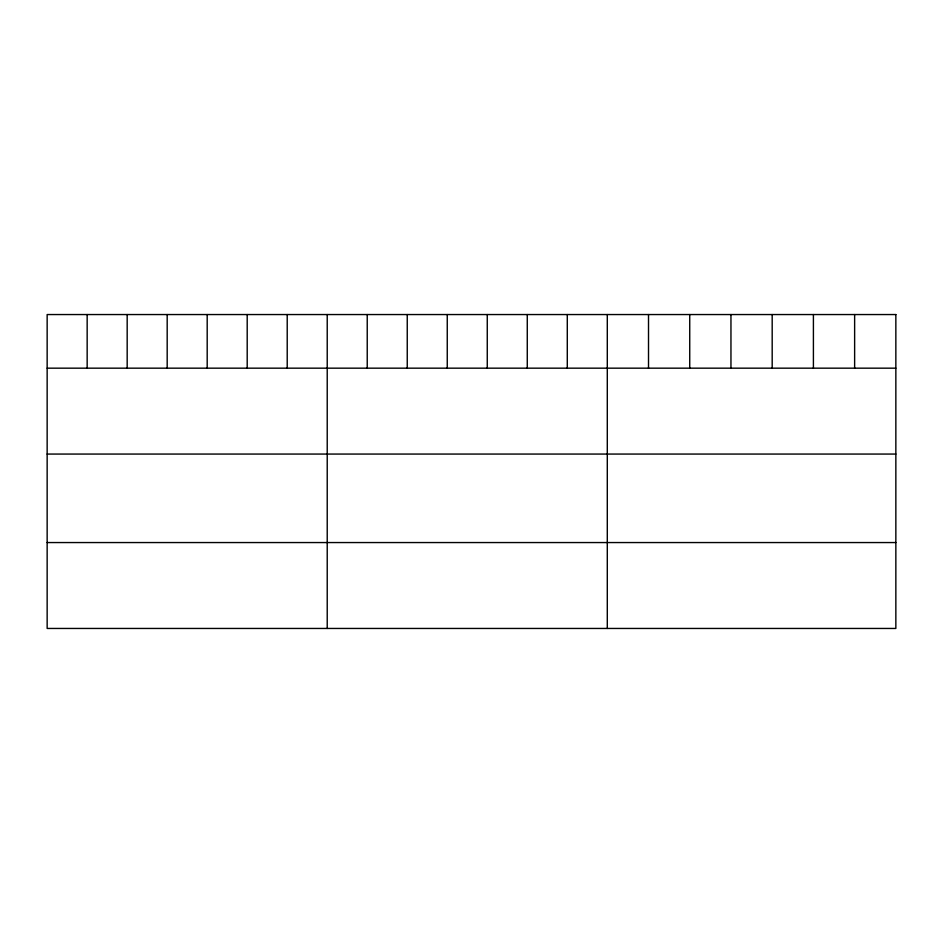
<?xml version="1.0" encoding="UTF-8"?>
<svg xmlns="http://www.w3.org/2000/svg" width="943" height="943" viewBox="0 0 943 943"><rect width="100%" height="100%" fill="white"/><g stroke="black" fill="none" stroke-linecap="round" stroke-linejoin="round"><path stroke-width="1.41" d="M47.15 368.171L895.85 368.171M47.15 454.066L895.85 454.066M47.15 542.555L895.85 542.555M854.629 314.549L854.629 368.171M813.408 314.549L813.408 368.171M772.187 314.549L772.187 368.171M730.955 314.549L730.955 368.171M689.734 314.549L689.734 368.171M648.513 314.549L648.513 368.171M607.292 314.549L607.292 628.451M567.285 314.549L567.285 368.171M527.267 314.549L527.267 368.171M487.26 314.549L487.26 368.171M447.253 314.549L447.253 368.171M407.246 314.549L407.246 368.171M367.228 314.549L367.228 368.171M327.221 314.549L327.221 628.451M287.214 314.549L287.214 368.171M247.196 314.549L247.196 368.171M207.189 314.549L207.189 368.171M167.182 314.549L167.182 368.171M127.175 314.549L127.175 368.171M87.157 314.549L87.157 368.171M895.85 314.549L47.15 314.549L47.15 628.451L895.85 628.451L895.85 314.549"/></g></svg>
